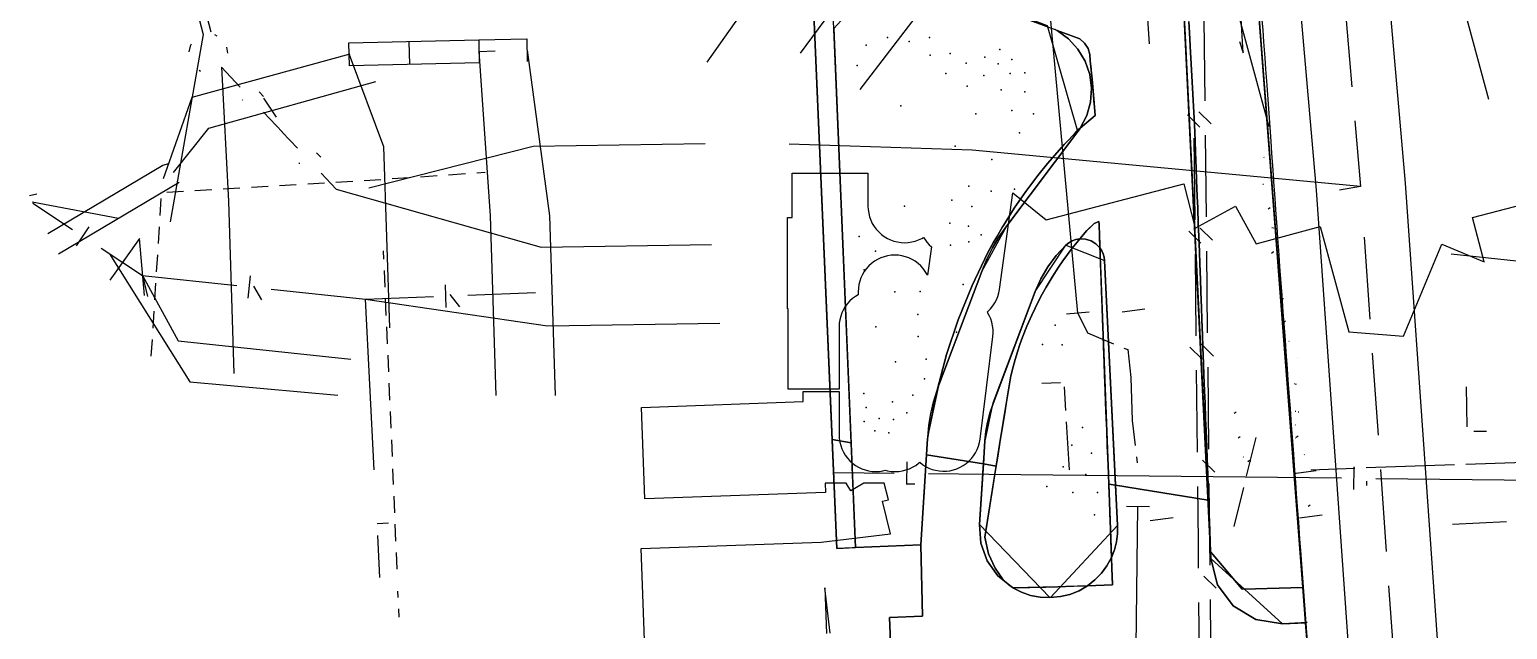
# Model space of a CAD drawing. Header units: metres. Extents: x 17314 to 17509, y 13897 to 14299.
# Drawn here: x 17317.2 to 17381.7, y 14227.1 to 14253.3 of the extents above; entities that cross this region are included whole.
import ezdxf

# ---------------------------------------------------------------- set-up
doc = ezdxf.new("R2010")
doc.units = ezdxf.units.M
for name, color, linetype in [('BOUNDARY', 7, 'Continuous'), ('BUSH', 7, 'Continuous'), ('CURB', 7, 'Continuous'), ('ELECTR_CABLE', 7, 'Continuous'), ('ELECTR_CABLE_COMM', 7, 'Continuous'), ('GAS', 7, 'Continuous'), ('GRASS', 7, 'Continuous'), ('GROUND', 7, 'Continuous'), ('HEAT', 7, 'Continuous'), ('OVERHEAD_POWER_LINE', 7, 'Continuous'), ('ROAD', 7, 'Continuous'), ('SEWER', 7, 'Continuous'), ('SIDEWALK_PATH', 7, 'Continuous'), ('TREE', 7, 'Continuous'), ('WATER_PIPELINE', 7, 'Continuous')]:
    doc.layers.add(name, color=color, linetype=linetype)

msp = doc.modelspace()

# ---------------------------------------------------------------- linework, layer by layer
at = {"layer": 'BOUNDARY'}
msp.add_lwpolyline([(17354.819, 14225.812), (17354.744, 14227.602), (17356.184, 14227.664), (17356.112, 14230.775), (17352.437, 14230.617), (17351.417, 14254.305), (17335.629, 14253.746), (17333.927, 14265.148), (17369.437, 14275.633), (17399.273, 14276.208), (17410.364, 14279.62), (17411.779, 14274.606), (17410.106, 14274.181), (17410.915, 14271.007), (17412.669, 14271.453), (17417.139, 14255.614), (17416.118, 14255.354), (17416.961, 14252.029), (17418.071, 14252.311), (17421.545, 14240.003)], dxfattribs=at)
at = {"layer": 'BUSH'}
for p in [(17354.662, 14252.935), (17356.491, 14252.937), (17353.721, 14252.606), (17355.603, 14252.758), (17359.561, 14252.415), (17353.327, 14251.706), (17356.524, 14252.164), (17357.387, 14252.243), (17358.095, 14251.818), (17358.907, 14252.083), (17359.484, 14251.784), (17360.08, 14251.982), (17357.206, 14251.368), (17358.854, 14251.278), (17360.014, 14251.366), (17360.651, 14251.397), (17358.133, 14250.815), (17359.614, 14250.648), (17360.644, 14250.557), (17360.078, 14249.747), (17361.03, 14249.605), (17360.412, 14248.769), (17358.21, 14246.435), (17359.176, 14246.229), (17360.206, 14246.318), (17357.464, 14245.831), (17358.339, 14245.547), (17357.373, 14244.827), (17358.184, 14244.689), (17353.414, 14244.241), (17358.2, 14244.003), (17358.739, 14244.321), (17354.131, 14243.604), (17357.399, 14243.862), (17353.63, 14242.78), (17356.087, 14241.845), (17355.984, 14240.84), (17361.976, 14240.364), (17355.997, 14239.874), (17361.419, 14239.521), (17362.286, 14239.505), (17356.345, 14238.882), (17356.268, 14238.032), (17353.626, 14237.383), (17354.876, 14237.014), (17355.765, 14237.31), (17353.639, 14236.168), (17353.717, 14236.769), (17354.292, 14236.299), (17354.92, 14236.246), (17355.495, 14236.534), (17354.109, 14235.75), (17354.711, 14235.672), (17363.172, 14235.896), (17362.708, 14235.134), (17363.563, 14234.773), (17362.33, 14234.182), (17363.312, 14233.841), (17361.604, 14233.316), (17362.753, 14233.054), (17363.829, 14233.066), (17363.696, 14232.079)]:
    msp.add_point(p, dxfattribs=at)
at = {"layer": 'CURB'}
for points in [[(17369.201, 14275.564), (17373.058, 14225.403), (17376.794, 14172.851), (17374.179, 14169.662), (17342.442, 14165.635), (17336.079, 14169.453)], [(17372.974, 14227.374), (17371.902, 14227.328), (17368.776, 14230.177), (17366.572, 14274.788)], [(17356.112, 14230.775), (17356.412, 14235.478), (17356.909, 14237.787), (17358.766, 14242.719), (17359.862, 14244.712), (17362.964, 14248.832), (17361.636, 14253.439), (17359.829, 14254.129), (17357.478, 14254.52), (17353.275, 14254.371), (17352.311, 14253.33)], [(17363.594, 14251.11), (17363.546, 14251.722)], [(17363.68, 14250), (17363.632, 14250.612)], [(17328.114, 14246.474), (17328.845, 14246.517)], [(17329.344, 14246.547), (17330.076, 14246.59)], [(17330.575, 14246.619), (17331.306, 14246.663)], [(17331.805, 14246.692), (17332.537, 14246.736)], [(17333.036, 14246.77), (17333.766, 14246.82)], [(17334.265, 14246.854), (17334.996, 14246.905)], [(17335.495, 14246.939), (17336.226, 14246.989)], [(17336.725, 14247.024), (17337.09, 14247.049)], [(17361.13, 14246.788), (17361.22, 14246.908)], [(17371.507, 14246.649), (17371.56, 14245.907)], [(17322.902, 14245.165), (17322.948, 14245.897)], [(17323.192, 14246.182), (17323.923, 14246.226)], [(17324.422, 14246.255), (17325.154, 14246.299)], [(17325.653, 14246.328), (17326.384, 14246.371)], [(17326.883, 14246.401), (17327.615, 14246.444)], [(17322.825, 14243.935), (17322.871, 14244.666)], [(17363.428, 14244.57), (17363.684, 14244.806)], [(17363.908, 14244.266), (17363.934, 14243.556)], [(17322.747, 14242.705), (17322.793, 14243.436)], [(17332.667, 14243.254), (17332.651, 14243.62)], [(17364.7, 14231.616), (17361.774, 14228.469), (17361.737, 14228.468), (17358.674, 14231.658), (17358.903, 14235.244), (17359.275, 14236.976), (17361.106, 14241.838), (17362.436, 14243.86), (17364.129, 14243.189), (17364.7, 14231.616)], [(17362.653, 14243.641), (17362.723, 14243.734)], [(17332.72, 14242.023), (17332.689, 14242.755)], [(17322.67, 14241.475), (17322.716, 14242.206)], [(17361.409, 14241.724), (17361.576, 14242.024)], [(17332.774, 14240.791), (17332.742, 14241.523)], [(17322.593, 14240.244), (17322.639, 14240.976)], [(17332.827, 14239.56), (17332.795, 14240.292)], [(17322.515, 14239.014), (17322.561, 14239.745)], [(17357.364, 14239.493), (17357.415, 14239.649)], [(17360.439, 14239.528), (17360.555, 14239.851)], [(17332.881, 14238.329), (17332.849, 14239.061)], [(17332.934, 14237.097), (17332.902, 14237.829)], [(17332.987, 14235.866), (17332.956, 14236.598)], [(17359.66, 14235.835), (17359.773, 14236.536)], [(17356.398, 14235.332), (17356.451, 14235.678)], [(17356.451, 14235.678), (17356.518, 14236.057)], [(17364.224, 14235.799), (17364.251, 14235.089)], [(17333.041, 14234.635), (17333.009, 14235.367)], [(17359.467, 14234.64), (17359.549, 14235.147)], [(17364.269, 14234.589), (17364.296, 14233.879)], [(17333.093, 14233.403), (17333.064, 14234.099)], [(17364.315, 14233.379), (17364.341, 14232.669)], [(17372.501, 14233.002), (17372.555, 14232.26)], [(17333.144, 14232.172), (17333.113, 14232.904)], [(17333.194, 14230.94), (17333.164, 14231.672)], [(17364.36, 14232.17), (17364.386, 14231.46)], [(17333.245, 14229.709), (17333.215, 14230.441)], [(17364.405, 14230.96), (17364.431, 14230.25)], [(17364.45, 14229.751), (17364.477, 14229.041)], [(17359.456, 14229.594), (17359.44, 14229.616)], [(17333.296, 14228.478), (17333.285, 14228.749)], [(17360.362, 14228.901), (17360.118, 14228.896)], [(17362.782, 14228.966), (17362.087, 14228.941)], [(17333.332, 14227.612), (17333.317, 14227.978)]]:
    msp.add_lwpolyline(points, dxfattribs=at)
at = {"layer": 'ELECTR_CABLE'}
for points in [[(17362.963, 14240.895), (17360.763, 14264.705)], [(17351.298, 14258.285), (17346.762, 14251.86)], [(17355.51, 14258.59), (17350.844, 14252.259)], [(17371.103, 14247.699), (17371.088, 14247.702)], [(17371.063, 14246.512), (17371.045, 14246.518)], [(17371.271, 14245.446), (17371.36, 14245.509)], [(17371.474, 14245.816), (17371.511, 14245.807)], [(17371.456, 14244.621), (17371.433, 14244.626)], [(17371.52, 14244.607), (17371.506, 14244.61)], [(17321.996, 14244.153), (17320.71, 14242.33)], [(17371.413, 14243.513), (17371.494, 14243.572)], [(17371.494, 14243.572), (17371.521, 14243.591)], [(17371.473, 14242.85), (17371.472, 14242.851)], [(17371.771, 14242.752), (17371.756, 14242.755)], [(17371.938, 14241.515), (17371.923, 14241.518)], [(17363.461, 14240.941), (17362.465, 14240.849)], [(17362.963, 14240.895), (17363.39, 14240.03)], [(17365.89, 14241.073), (17364.898, 14240.939)], [(17363.39, 14240.03), (17364.517, 14239.56)], [(17371.938, 14240.499), (17372.028, 14240.562)], [(17372.188, 14239.66), (17372.173, 14239.663)], [(17364.978, 14239.367), (17365.14, 14239.3)], [(17365.14, 14239.3), (17365.28, 14238.08)], [(17372.548, 14238.962), (17372.554, 14238.958)], [(17372.061, 14238.549), (17372.063, 14238.552)], [(17361.395, 14237.834), (17362.209, 14237.871)], [(17362.362, 14237.679), (17362.427, 14236.641)], [(17365.28, 14238.08), (17365.34, 14236.21)], [(17372.438, 14237.804), (17372.423, 14237.808)], [(17372.453, 14237.801), (17372.503, 14237.79)], [(17379.911, 14237.673), (17379.948, 14235.923)], [(17365.34, 14236.21), (17365.463, 14235.12)], [(17369.792, 14236.521), (17369.874, 14236.577)], [(17372.484, 14236.595), (17372.447, 14236.604)], [(17372.605, 14236.568), (17372.59, 14236.571)], [(17362.458, 14236.142), (17362.588, 14234.045)], [(17369.964, 14235.448), (17370.055, 14235.51)], [(17372.464, 14236.006), (17372.446, 14236.012)], [(17372.498, 14235.474), (17372.579, 14235.532)], [(17380.259, 14235.735), (17380.798, 14235.743)], [(17370.332, 14233.767), (17370.75, 14235.469)], [(17372.473, 14235.45), (17372.474, 14235.451)], [(17365.519, 14234.623), (17365.55, 14234.35)], [(17370.193, 14234.604), (17370.179, 14234.607)], [(17370.464, 14234.454), (17370.382, 14234.398)], [(17370.494, 14234.449), (17370.511, 14234.442)], [(17372.855, 14234.712), (17372.841, 14234.716)], [(17375.557, 14234.147), (17379.403, 14234.281)], [(17379.903, 14234.299), (17383.749, 14234.433)], [(17373.374, 14234.013), (17372.382, 14233.881)], [(17373.135, 14234.046), (17375.058, 14234.126)], [(17369.795, 14231.579), (17370.213, 14233.281)], [(17366.09, 14232.434), (17365.09, 14232.446)], [(17365.47, 14222.66), (17365.59, 14232.44)], [(17373.023, 14232.459), (17373.112, 14232.523)], [(17367.12, 14231.953), (17366.128, 14231.819)], [(17373.634, 14232.073), (17372.642, 14231.941)]]:
    msp.add_lwpolyline(points, dxfattribs=at)
at = {"layer": 'ELECTR_CABLE_COMM'}
for points in [[(17368.472, 14253.742), (17368.51, 14250.171)], [(17367.751, 14249.551), (17368.287, 14249.026)], [(17368.25, 14249.683), (17368.785, 14249.159)], [(17368.027, 14248.539), (17368.065, 14244.968)], [(17368.526, 14248.671), (17368.563, 14245.1)], [(17368.304, 14244.612), (17368.839, 14244.088)], [(17367.805, 14244.481), (17368.341, 14243.956)], [(17368.081, 14243.468), (17368.119, 14239.898)], [(17368.579, 14243.6), (17368.617, 14240.029)], [(17367.859, 14239.41), (17368.394, 14238.886)], [(17368.357, 14239.541), (17368.893, 14239.017)], [(17368.134, 14238.398), (17368.172, 14234.828)], [(17368.633, 14238.529), (17368.671, 14234.958)], [(17368.411, 14234.47), (17368.947, 14233.945)], [(17368.188, 14233.328), (17368.214, 14230.902)], [(17368.687, 14233.458), (17368.714, 14230.906)], [(17381.682, 14231.783), (17379.324, 14231.663)], [(17368.214, 14230.902), (17368.224, 14229.758)], [(17368.714, 14230.906), (17368.723, 14229.886)], [(17368.463, 14229.399), (17368.998, 14228.874)], [(17368.238, 14228.258), (17368.271, 14224.687)], [(17368.737, 14228.386), (17368.77, 14224.815)]]:
    msp.add_lwpolyline(points, dxfattribs=at)
at = {"layer": 'GAS'}
for points in [[(17369.22, 14256.702), (17371.301, 14249.044)], [(17344.044, 14226.615), (17343.901, 14230.613), (17351.765, 14230.895), (17354.783, 14231.248), (17354.435, 14232.677), (17354.698, 14232.741), (17354.512, 14233.472), (17353.624, 14233.472), (17353.055, 14233.131), (17352.851, 14233.472), (17351.936, 14233.472), (17351.951, 14233.064), (17344.055, 14232.78), (17343.912, 14236.778), (17350.977, 14237.032), (17350.977, 14237.472), (17352.544, 14237.472), (17352.544, 14235.575), (17352.552, 14235.418), (17352.575, 14235.262), (17352.613, 14235.11), (17352.666, 14234.962), (17352.733, 14234.82), (17352.813, 14234.686), (17352.907, 14234.559), (17353.012, 14234.443), (17353.129, 14234.338), (17353.255, 14234.244), (17353.39, 14234.163), (17353.532, 14234.096), (17353.679, 14234.043), (17353.832, 14234.005), (17353.987, 14233.982), (17354.144, 14233.975), (17354.301, 14233.982), (17354.456, 14234.005), (17354.559, 14234.031), (17354.662, 14234.005), (17354.817, 14233.982), (17354.974, 14233.975), (17354.986, 14233.975), (17354.998, 14233.975), (17355.155, 14233.982), (17355.31, 14234.005), (17355.462, 14234.043), (17355.61, 14234.096), (17355.752, 14234.163), (17355.887, 14234.244), (17356.013, 14234.338), (17356.061, 14234.381), (17356.062, 14234.38), (17356.186, 14234.283), (17356.318, 14234.199), (17356.459, 14234.128), (17356.605, 14234.071), (17356.756, 14234.029), (17356.911, 14234.002), (17357.067, 14233.99), (17357.224, 14233.994), (17357.38, 14234.013), (17357.534, 14234.047), (17357.683, 14234.096), (17357.826, 14234.16), (17357.963, 14234.237), (17358.092, 14234.327), (17358.211, 14234.43), (17358.319, 14234.543), (17358.416, 14234.667), (17358.5, 14234.8), (17358.571, 14234.94), (17358.627, 14235.086), (17358.669, 14235.237), (17358.696, 14235.392), (17359.255, 14239.874), (17359.266, 14240.03), (17359.263, 14240.187), (17359.244, 14240.343), (17359.209, 14240.496), (17359.16, 14240.646), (17359.097, 14240.789), (17359.02, 14240.926), (17359.007, 14240.943), (17359.046, 14240.975), (17359.155, 14241.087), (17359.254, 14241.21), (17359.34, 14241.341), (17359.412, 14241.48), (17359.471, 14241.626), (17359.515, 14241.777), (17359.544, 14241.931), (17360.125, 14246.149), (17361.578, 14244.977), (17367.586, 14246.541), (17368.09, 14244.605), (17369.841, 14245.571), (17370.752, 14243.919), (17373.538, 14244.676), (17374.789, 14240.072), (17377.176, 14239.888), (17378.856, 14243.906), (17380.701, 14243.134), (17380.198, 14245.07), (17387.137, 14246.875)], [(17352.15, 14226.913), (17351.917, 14228.899), (17351.989, 14226.9)]]:
    msp.add_lwpolyline(points, dxfattribs=at)
msp.add_lwpolyline([(17350.323, 14237.575), (17350.323, 14241.08), (17350.296, 14241.08), (17350.296, 14245.08), (17350.488, 14245.08), (17350.488, 14247.01), (17353.803, 14247.01), (17353.803, 14245.573), (17353.811, 14245.416), (17353.834, 14245.26), (17353.872, 14245.108), (17353.925, 14244.96), (17353.992, 14244.818), (17354.072, 14244.684), (17354.166, 14244.557), (17354.271, 14244.441), (17354.388, 14244.336), (17354.514, 14244.242), (17354.649, 14244.161), (17354.791, 14244.094), (17354.938, 14244.041), (17355.091, 14244.003), (17355.246, 14243.98), (17355.403, 14243.973), (17355.56, 14243.98), (17355.715, 14244.003), (17355.867, 14244.041), (17356.015, 14244.094), (17356.157, 14244.161), (17356.231, 14244.206), (17356.281, 14244.121), (17356.375, 14243.994), (17356.48, 14243.878), (17356.571, 14243.796), (17356.399, 14242.552), (17356.385, 14242.583), (17356.304, 14242.717), (17356.211, 14242.844), (17356.105, 14242.96), (17355.989, 14243.065), (17355.863, 14243.159), (17355.728, 14243.24), (17355.586, 14243.307), (17355.438, 14243.36), (17355.286, 14243.398), (17355.131, 14243.421), (17354.974, 14243.429), (17354.817, 14243.421), (17354.662, 14243.398), (17354.509, 14243.36), (17354.362, 14243.307), (17354.22, 14243.24), (17354.085, 14243.159), (17353.959, 14243.065), (17353.842, 14242.96), (17353.737, 14242.844), (17353.643, 14242.717), (17353.563, 14242.583), (17353.496, 14242.441), (17353.443, 14242.293), (17353.405, 14242.141), (17353.382, 14241.985), (17353.374, 14241.829), (17353.374, 14241.699), (17353.255, 14241.628), (17353.129, 14241.534), (17353.012, 14241.429), (17352.907, 14241.313), (17352.813, 14241.186), (17352.733, 14241.052), (17352.666, 14240.91), (17352.613, 14240.762), (17352.575, 14240.61), (17352.552, 14240.454), (17352.544, 14240.298), (17352.544, 14237.575)], close=True, dxfattribs=at)
at = {"layer": 'GRASS'}
for points in [[(17367.805, 14253.634), (17367.835, 14253.135), (17367.887, 14252.28), (17367.917, 14251.781), (17368.059, 14249.142), (17368.086, 14248.426), (17368.105, 14247.926), (17368.132, 14247.209), (17368.15, 14246.71), (17368.177, 14245.993), (17368.196, 14245.493), (17368.223, 14244.777), (17368.242, 14244.277), (17368.269, 14243.561), (17368.288, 14243.061), (17368.315, 14242.344), (17368.334, 14241.845), (17368.361, 14241.128), (17368.379, 14240.629), (17368.406, 14239.912), (17368.425, 14239.412), (17368.452, 14238.696), (17368.471, 14238.196), (17368.498, 14237.48), (17368.517, 14236.98), (17368.544, 14236.263), (17368.563, 14235.764), (17368.59, 14235.047), (17368.608, 14234.548), (17368.635, 14233.831), (17368.654, 14233.331), (17368.681, 14232.615), (17368.7, 14232.115), (17368.727, 14231.399), (17368.746, 14230.899), (17368.762, 14230.469), (17368.948, 14230.25), (17369.271, 14229.868), (17369.734, 14229.321), (17370.057, 14228.939), (17370.144, 14228.837), (17370.726, 14228.852), (17371.226, 14228.866), (17372.788, 14228.909), (17369.201, 14275.564)], [(17366.572, 14274.788), (17368.65, 14232.728), (17368.762, 14230.469), (17368.746, 14230.899), (17368.727, 14231.399), (17368.7, 14232.115), (17368.681, 14232.615), (17368.654, 14233.331), (17368.635, 14233.831), (17368.608, 14234.548), (17368.59, 14235.047), (17368.563, 14235.764), (17368.544, 14236.263), (17368.517, 14236.98), (17368.498, 14237.48), (17368.471, 14238.196), (17368.452, 14238.696), (17368.425, 14239.412), (17368.406, 14239.912), (17368.379, 14240.629), (17368.361, 14241.128), (17368.334, 14241.845), (17368.315, 14242.344), (17368.288, 14243.061), (17368.269, 14243.561), (17368.242, 14244.277), (17368.223, 14244.777), (17368.196, 14245.493), (17368.177, 14245.993), (17368.15, 14246.71), (17368.132, 14247.209), (17368.105, 14247.926), (17368.086, 14248.426), (17368.059, 14249.142), (17367.917, 14251.781), (17367.887, 14252.28), (17367.835, 14253.135), (17367.805, 14253.634)], [(17352.311, 14253.33), (17353.259, 14230.652), (17356.112, 14230.775), (17356.408, 14235.409), (17356.412, 14235.478), (17356.463, 14236), (17356.548, 14236.517), (17356.666, 14237.027), (17356.817, 14237.529), (17357.234, 14239.083), (17357.745, 14240.606), (17358.348, 14242.096), (17359.042, 14243.547), (17359.268, 14243.968), (17359.424, 14244.235), (17359.676, 14244.667), (17359.713, 14244.731), (17360.187, 14245.476), (17360.69, 14246.202), (17360.83, 14246.388), (17361.13, 14246.788), (17361.22, 14246.908), (17361.639, 14247.431), (17362.361, 14248.257), (17362.469, 14248.37), (17362.814, 14248.733), (17362.969, 14248.897), (17363.067, 14248.978), (17363.353, 14249.523), (17363.52, 14250.109), (17363.566, 14250.717), (17363.486, 14251.327), (17363.284, 14251.908), (17362.971, 14252.431), (17362.559, 14252.879), (17362.059, 14253.239), (17358.917, 14254.397)]]:
    msp.add_lwpolyline(points, dxfattribs=at)
for points in [[(17361.22, 14246.908), (17361.13, 14246.788), (17360.83, 14246.388), (17360.69, 14246.202), (17360.187, 14245.476), (17359.713, 14244.731), (17359.676, 14244.667), (17359.424, 14244.235), (17359.268, 14243.968), (17359.042, 14243.547), (17358.348, 14242.096), (17357.745, 14240.606), (17357.234, 14239.083), (17356.817, 14237.529), (17356.839, 14237.594), (17356.862, 14237.659), (17356.885, 14237.723), (17356.909, 14237.787), (17358.766, 14242.719), (17358.986, 14243.246), (17359.243, 14243.754), (17359.535, 14244.244), (17359.862, 14244.712), (17362.964, 14248.832), (17363.016, 14248.904), (17363.067, 14248.978), (17362.969, 14248.897), (17362.814, 14248.733), (17362.469, 14248.37), (17362.361, 14248.257), (17361.639, 14247.431)], [(17359.549, 14235.147), (17360.035, 14238.157), (17360.135, 14238.544), (17360.228, 14238.874), (17360.33, 14239.202), (17360.439, 14239.528), (17360.555, 14239.851), (17360.741, 14240.331), (17360.949, 14240.802), (17361.095, 14241.113), (17361.249, 14241.42), (17361.409, 14241.724), (17361.576, 14242.024), (17361.838, 14242.468), (17362.12, 14242.899), (17362.314, 14243.182), (17362.515, 14243.46), (17362.723, 14243.734), (17362.937, 14244.002), (17363.049, 14244.136), (17362.879, 14244.108), (17362.718, 14244.051), (17362.569, 14243.968), (17362.436, 14243.86), (17362.02, 14243.412), (17361.658, 14242.923), (17361.352, 14242.397), (17361.106, 14241.838), (17359.249, 14236.906), (17359.12, 14236.52), (17359.019, 14236.125), (17358.948, 14235.724), (17358.907, 14235.319), (17358.843, 14234.306), (17359.399, 14234.217)], [(17364.315, 14233.379), (17364.296, 14233.879), (17364.269, 14234.589), (17364.251, 14235.089), (17364.224, 14235.799), (17364.205, 14236.298), (17364.179, 14237.008), (17364.16, 14237.508), (17364.134, 14238.218), (17364.115, 14238.718), (17364.089, 14239.428), (17364.07, 14239.927), (17364.043, 14240.637), (17364.025, 14241.137), (17363.998, 14241.847), (17363.98, 14242.346), (17363.953, 14243.056), (17363.934, 14243.556), (17363.927, 14243.743), (17363.751, 14243.923), (17363.539, 14244.052), (17363.301, 14244.125), (17363.049, 14244.136), (17362.937, 14244.002), (17362.723, 14243.734), (17362.515, 14243.46), (17362.314, 14243.182), (17362.12, 14242.899), (17361.838, 14242.468), (17361.576, 14242.024), (17361.409, 14241.724), (17361.249, 14241.42), (17361.095, 14241.113), (17360.949, 14240.802), (17360.741, 14240.331), (17360.555, 14239.851), (17360.439, 14239.528), (17360.33, 14239.202), (17360.228, 14238.874), (17360.135, 14238.544), (17360.035, 14238.157), (17359.853, 14237.03), (17359.773, 14236.536), (17359.66, 14235.835), (17359.58, 14235.341), (17359.549, 14235.147), (17359.467, 14234.64), (17359.387, 14234.146), (17358.898, 14231.115), (17359.065, 14230.387), (17359.356, 14229.748), (17359.676, 14229.29), (17359.956, 14229.031), (17360.107, 14228.905), (17360.362, 14228.901), (17360.862, 14228.913), (17361.572, 14228.929), (17362.072, 14228.941), (17362.782, 14228.966), (17363.282, 14228.984), (17363.391, 14228.987), (17363.713, 14229.24), (17363.996, 14229.533), (17364.237, 14229.861), (17364.433, 14230.221), (17364.405, 14230.96), (17364.386, 14231.46), (17364.36, 14232.17), (17364.341, 14232.669)], [(17364.129, 14243.189), (17364.11, 14243.338), (17364.07, 14243.481), (17364.009, 14243.617), (17363.927, 14243.743), (17364.313, 14233.426), (17364.613, 14233.377)], [(17359.399, 14234.217), (17358.843, 14234.306), (17358.674, 14231.658), (17358.734, 14230.84), (17359.006, 14230.082), (17359.471, 14229.423), (17360.107, 14228.905), (17359.956, 14229.031), (17359.676, 14229.29), (17359.356, 14229.748), (17359.065, 14230.387), (17358.898, 14231.115)], [(17364.613, 14233.377), (17364.313, 14233.426), (17364.431, 14230.25), (17364.562, 14230.556), (17364.65, 14230.902), (17364.697, 14231.257), (17364.7, 14231.616)], [(17371.226, 14228.866), (17370.726, 14228.852), (17370.144, 14228.837), (17370.057, 14228.939), (17369.734, 14229.321), (17369.271, 14229.868), (17368.948, 14230.25), (17368.762, 14230.469), (17368.776, 14230.177), (17369.067, 14229.027), (17369.752, 14228.108), (17370.73, 14227.512), (17371.902, 14227.328), (17372.906, 14227.371), (17372.788, 14228.909)], [(17363.391, 14228.987), (17362.087, 14228.941), (17360.122, 14228.896), (17360.5, 14228.703), (17360.899, 14228.567), (17361.314, 14228.488), (17361.737, 14228.468), (17362.203, 14228.51), (17362.62, 14228.611), (17363.018, 14228.771)]]:
    msp.add_lwpolyline(points, close=True, dxfattribs=at)
at = {"layer": 'GROUND'}
for points in [[(17373.058, 14225.403), (17372.906, 14227.371), (17371.902, 14227.328), (17370.73, 14227.512), (17369.752, 14228.108), (17369.067, 14229.027), (17368.776, 14230.177), (17368.65, 14232.728), (17366.572, 14274.788)], [(17371.004, 14253.704), (17371.036, 14253.253), (17371.072, 14252.754), (17371.122, 14252.052), (17371.158, 14251.553), (17371.208, 14250.85), (17371.383, 14248.388), (17371.419, 14247.89), (17371.472, 14247.147), (17371.507, 14246.649), (17371.56, 14245.907), (17371.596, 14245.408), (17371.649, 14244.666), (17371.684, 14244.167), (17371.723, 14243.621), (17371.738, 14243.425), (17371.774, 14242.927), (17371.829, 14242.185), (17371.865, 14241.686), (17371.919, 14240.944), (17371.956, 14240.445), (17372.01, 14239.703), (17372.047, 14239.205), (17372.101, 14238.463), (17372.138, 14237.964), (17372.192, 14237.222), (17372.229, 14236.724), (17372.283, 14235.982), (17372.319, 14235.483), (17372.374, 14234.741), (17372.41, 14234.242), (17372.465, 14233.501), (17372.501, 14233.002), (17372.555, 14232.26), (17372.592, 14231.761), (17372.646, 14231.019), (17372.683, 14230.521), (17373.12, 14224.554)], [(17361.957, 14253.295), (17362.059, 14253.239), (17362.559, 14252.879), (17362.971, 14252.431), (17363.284, 14251.908), (17363.486, 14251.327), (17363.566, 14250.717), (17363.52, 14250.109), (17363.353, 14249.523), (17363.067, 14248.978), (17363.016, 14248.904), (17362.964, 14248.832), (17359.862, 14244.712), (17359.535, 14244.244), (17359.243, 14243.754), (17358.986, 14243.246), (17358.766, 14242.719), (17356.909, 14237.787), (17356.885, 14237.723), (17356.862, 14237.659), (17356.839, 14237.594), (17356.817, 14237.529), (17356.699, 14237.003), (17356.591, 14236.473), (17356.494, 14235.942), (17356.408, 14235.409), (17356.363, 14234.705), (17356.112, 14230.775), (17353.259, 14230.652), (17353.068, 14235.236), (17352.313, 14253.339)]]:
    msp.add_lwpolyline(points, dxfattribs=at)
msp.add_lwpolyline([(17359.471, 14229.423), (17359.006, 14230.082), (17358.734, 14230.84), (17358.674, 14231.658), (17358.843, 14234.306), (17358.907, 14235.319), (17358.948, 14235.724), (17359.019, 14236.125), (17359.12, 14236.52), (17359.249, 14236.906), (17361.106, 14241.838), (17361.352, 14242.397), (17361.658, 14242.923), (17362.02, 14243.412), (17362.436, 14243.86), (17362.569, 14243.968), (17362.718, 14244.051), (17362.879, 14244.108), (17363.049, 14244.136), (17363.301, 14244.125), (17363.539, 14244.052), (17363.751, 14243.923), (17363.927, 14243.743), (17364.009, 14243.617), (17364.07, 14243.481), (17364.11, 14243.338), (17364.129, 14243.189), (17364.613, 14233.377), (17364.7, 14231.616), (17364.697, 14231.257), (17364.65, 14230.902), (17364.562, 14230.556), (17364.433, 14230.221), (17364.237, 14229.861), (17363.996, 14229.533), (17363.713, 14229.24), (17363.391, 14228.987), (17363.018, 14228.771), (17362.62, 14228.611), (17362.203, 14228.51), (17361.774, 14228.469), (17361.314, 14228.488), (17360.899, 14228.567), (17360.5, 14228.703), (17360.122, 14228.896)], close=True, dxfattribs=at)
at = {"layer": 'HEAT'}
for points in [[(17375.614, 14265.412), (17377.252, 14246.58)], [(17372.044, 14261.46), (17373.364, 14246.274)], [(17365.561, 14260.558), (17366.081, 14252.661)], [(17378.836, 14257.843), (17380.89, 14250.245)], [(17358.623, 14257.429), (17353.443, 14250.671)], [(17374.618, 14254.358), (17374.929, 14250.783)], [(17375.059, 14249.289), (17375.308, 14246.427)], [(17358.353, 14248.019), (17350.358, 14248.271)], [(17375.308, 14246.427), (17358.353, 14248.019)], [(17377.252, 14246.58), (17381.095, 14191.804)], [(17373.364, 14246.274), (17377.205, 14191.532)], [(17375.308, 14246.427), (17374.389, 14246.262)], [(17375.463, 14244.217), (17375.714, 14240.637)], [(17375.819, 14239.141), (17376.07, 14235.561)], [(17376.175, 14234.065), (17376.427, 14230.485)], [(17376.531, 14228.989), (17376.783, 14225.409)]]:
    msp.add_lwpolyline(points, dxfattribs=at)
at = {"layer": 'OVERHEAD_POWER_LINE'}
for points in [[(17370.188, 14252.267), (17370.04, 14254.763)], [(17370.025, 14252.758), (17370.188, 14252.267)], [(17322.212, 14241.663), (17321.996, 14244.153)]]:
    msp.add_lwpolyline(points, dxfattribs=at)
at = {"layer": 'ROAD'}
msp.add_lwpolyline([(17371.004, 14253.704), (17371.036, 14253.253), (17371.072, 14252.754), (17371.122, 14252.052), (17371.158, 14251.553), (17371.208, 14250.85), (17371.383, 14248.388), (17371.419, 14247.89), (17371.472, 14247.147), (17371.507, 14246.649), (17371.56, 14245.907), (17371.596, 14245.408), (17371.649, 14244.666), (17371.684, 14244.167), (17371.723, 14243.621), (17371.738, 14243.425), (17371.774, 14242.927), (17371.829, 14242.185), (17371.865, 14241.686), (17371.919, 14240.944), (17371.956, 14240.445), (17372.01, 14239.703), (17372.047, 14239.205), (17372.101, 14238.463), (17372.138, 14237.964), (17372.192, 14237.222), (17372.229, 14236.724), (17372.283, 14235.982), (17372.319, 14235.483), (17372.374, 14234.741), (17372.41, 14234.242), (17372.465, 14233.501), (17372.501, 14233.002), (17372.555, 14232.26), (17372.592, 14231.761), (17372.646, 14231.019), (17372.683, 14230.521), (17373.12, 14224.554)], dxfattribs=at)
at = {"layer": 'SEWER'}
for points in [[(17325.134, 14253.163), (17322.396, 14263.66)], [(17323.605, 14257.596), (17324.786, 14253.07)], [(17324.786, 14253.07), (17323.341, 14244.887)], [(17325.395, 14252.991), (17325.285, 14253.051)], [(17324.21, 14252.564), (17324.152, 14252.31)], [(17324.258, 14252.645), (17324.21, 14252.564)], [(17325.85, 14252.25), (17325.81, 14252.507)], [(17324.604, 14251.506), (17324.659, 14251.472)], [(17325.577, 14251.635), (17326.393, 14250.764)], [(17325.577, 14251.635), (17325.88, 14245.786)], [(17327.406, 14250.358), (17327.217, 14250.56)], [(17326.502, 14250.209), (17326.487, 14250.188)], [(17327.419, 14249.67), (17328.236, 14248.8)], [(17328.235, 14248.8), (17328.896, 14248.103)], [(17329.912, 14247.703), (17329.721, 14247.904)], [(17332.008, 14246.368), (17339.191, 14248.194)], [(17339.191, 14248.194), (17346.695, 14248.306)], [(17328.972, 14247.456), (17328.972, 14247.424)], [(17329.929, 14247.015), (17330.59, 14246.318)], [(17317.2, 14246.036), (17317.516, 14246.11)], [(17330.59, 14246.318), (17339.535, 14243.781)], [(17317.337, 14245.704), (17319.077, 14244.555)], [(17325.88, 14245.786), (17326.123, 14238.264)], [(17319.785, 14244.668), (17319.239, 14243.841)], [(17320.329, 14243.729), (17322.132, 14242.538)], [(17320.689, 14243.491), (17324.197, 14237.9)], [(17339.535, 14243.781), (17346.975, 14243.891)], [(17322.132, 14242.538), (17326.252, 14242.103)], [(17322.132, 14242.538), (17323.692, 14239.685)], [(17322.132, 14242.538), (17322.344, 14241.628)], [(17326.828, 14242.529), (17326.724, 14241.544)], [(17326.972, 14242.076), (17327.321, 14241.481)], [(17335.337, 14242.132), (17335.376, 14241.142)], [(17327.743, 14241.946), (17331.863, 14241.511)], [(17331.863, 14241.511), (17334.828, 14241.628)], [(17332.25, 14234.043), (17331.863, 14241.511)], [(17331.863, 14241.511), (17339.808, 14240.343)], [(17335.545, 14241.704), (17335.976, 14241.166)], [(17336.327, 14241.687), (17339.293, 14241.803)], [(17339.808, 14240.343), (17347.333, 14240.454)], [(17323.692, 14239.685), (17331.219, 14238.89)], [(17324.197, 14237.9), (17330.653, 14237.316)], [(17332.372, 14231.702), (17332.877, 14231.729)], [(17332.494, 14229.342), (17332.399, 14231.175)]]:
    msp.add_lwpolyline(points, dxfattribs=at)
at = {"layer": 'SIDEWALK_PATH'}
for points in [[(17361.957, 14253.295), (17362.059, 14253.239), (17363.051, 14252.873), (17363.261, 14252.69), (17363.411, 14252.461), (17363.493, 14252.2), (17363.501, 14251.921), (17363.594, 14251.11), (17363.632, 14250.612), (17363.717, 14249.522), (17363.067, 14248.978), (17363.016, 14248.904), (17362.964, 14248.832), (17359.862, 14244.712), (17359.535, 14244.244), (17359.243, 14243.754), (17358.986, 14243.246), (17358.766, 14242.719), (17356.909, 14237.787), (17356.885, 14237.723), (17356.862, 14237.659), (17356.839, 14237.594), (17356.817, 14237.529), (17356.699, 14237.003), (17356.591, 14236.473), (17356.494, 14235.942), (17356.408, 14235.409), (17356.363, 14234.705), (17358.843, 14234.306), (17358.907, 14235.319), (17358.948, 14235.724), (17359.019, 14236.125), (17359.12, 14236.52), (17359.249, 14236.906), (17361.106, 14241.838), (17361.352, 14242.397), (17361.658, 14242.923), (17362.02, 14243.412), (17362.436, 14243.86), (17362.569, 14243.968), (17362.718, 14244.051), (17362.879, 14244.108), (17363.049, 14244.136), (17363.352, 14244.499), (17363.684, 14244.806), (17363.884, 14244.905), (17363.889, 14244.766), (17363.908, 14244.266), (17363.927, 14243.743), (17364.009, 14243.617), (17364.07, 14243.481), (17364.11, 14243.338), (17364.129, 14243.189), (17364.613, 14233.377), (17368.65, 14232.728), (17366.572, 14274.788)], [(17373.058, 14225.403), (17372.906, 14227.371), (17371.902, 14227.328), (17370.73, 14227.512), (17369.752, 14228.108), (17369.067, 14229.027), (17368.776, 14230.177), (17368.65, 14232.728), (17364.613, 14233.377), (17364.7, 14231.616), (17364.697, 14231.257), (17364.65, 14230.902), (17364.562, 14230.556), (17364.433, 14230.221), (17364.45, 14229.751), (17364.477, 14229.026), (17363.391, 14228.987), (17363.018, 14228.771), (17362.62, 14228.611), (17362.203, 14228.51), (17361.774, 14228.469), (17361.314, 14228.488), (17360.899, 14228.567), (17360.5, 14228.703), (17360.122, 14228.896), (17359.471, 14229.423), (17359.006, 14230.082), (17358.734, 14230.84), (17358.674, 14231.658), (17358.843, 14234.306), (17356.363, 14234.705), (17356.112, 14230.775), (17356.184, 14227.664), (17354.744, 14227.602), (17354.819, 14225.812)]]:
    msp.add_lwpolyline(points, dxfattribs=at)
for points in [[(17352.271, 14254.347), (17351.417, 14254.305), (17352.232, 14235.37), (17353.068, 14235.236)], [(17363.632, 14250.612), (17363.594, 14251.11), (17363.501, 14251.921), (17363.493, 14252.2), (17363.411, 14252.461), (17363.261, 14252.69), (17363.051, 14252.873), (17362.059, 14253.239), (17362.559, 14252.879), (17362.971, 14252.431), (17363.284, 14251.908), (17363.486, 14251.327), (17363.566, 14250.717), (17363.52, 14250.109), (17363.353, 14249.523), (17363.067, 14248.978), (17363.717, 14249.522)], [(17363.889, 14244.766), (17363.884, 14244.905), (17363.684, 14244.806), (17363.352, 14244.499), (17363.049, 14244.136), (17363.301, 14244.125), (17363.539, 14244.052), (17363.751, 14243.923), (17363.927, 14243.743), (17363.908, 14244.266)], [(17353.068, 14235.236), (17352.232, 14235.37), (17352.437, 14230.617), (17353.259, 14230.652)], [(17364.45, 14229.751), (17364.433, 14230.221), (17364.237, 14229.861), (17363.996, 14229.533), (17363.713, 14229.24), (17363.391, 14228.987), (17364.477, 14229.026)]]:
    msp.add_lwpolyline(points, close=True, dxfattribs=at)
at = {"layer": 'TREE'}
for p in [(17355.241, 14249.949), (17358.514, 14249.607), (17357.612, 14248.188), (17359.212, 14247.603), (17355.403, 14245.573), (17357.958, 14242.149), (17354.974, 14241.828), (17354.144, 14240.297), (17357.667, 14240.071), (17354.998, 14238.766)]:
    msp.add_point(p, dxfattribs=at)
at = {"layer": 'WATER_PIPELINE'}
for points in [[(17331.139, 14252.7), (17336.809, 14252.83)], [(17331.161, 14251.7), (17331.139, 14252.7)], [(17333.765, 14252.758), (17333.788, 14251.76)], [(17336.808, 14252.83), (17338.905, 14252.884)], [(17336.809, 14252.83), (17336.831, 14251.83)], [(17336.82, 14252.33), (17337.52, 14252.348)], [(17336.82, 14252.33), (17337.303, 14245.145)], [(17338.905, 14252.884), (17338.93, 14251.884)], [(17338.917, 14252.384), (17339.896, 14245.145)], [(17324.299, 14250.335), (17331.203, 14252.222)], [(17331.15, 14252.2), (17332.651, 14248.168)], [(17336.831, 14251.83), (17331.161, 14251.7)], [(17325.025, 14248.977), (17332.315, 14251.008)], [(17323.048, 14246.783), (17324.299, 14250.335)], [(17327.416, 14250.287), (17327.973, 14249.46)], [(17323.48, 14247.04), (17325.025, 14248.977)], [(17332.651, 14248.168), (17332.907, 14240.258)], [(17323.014, 14247.345), (17317.994, 14244.361)], [(17323.258, 14247.413), (17323.014, 14247.345)], [(17318.468, 14243.479), (17323.735, 14246.61)], [(17321.085, 14245.035), (17317.321, 14245.744)], [(17337.303, 14245.145), (17337.557, 14237.291)], [(17339.896, 14245.145), (17340.15, 14237.291)], [(17387.137, 14242.625), (17379.267, 14243.467)], [(17355.495, 14234.402), (17355.484, 14233.404)], [(17352.32, 14233.94), (17354.948, 14233.91)], [(17356.448, 14233.894), (17359.076, 14233.865)], [(17359.076, 14233.865), (17374.47, 14233.694)], [(17375.018, 14234.185), (17375.006, 14233.187)], [(17375.97, 14233.677), (17391.365, 14233.506)], [(17355.484, 14233.437), (17355.846, 14233.433)], [(17375.57, 14233.558), (17375.568, 14233.367)]]:
    msp.add_lwpolyline(points, dxfattribs=at)

doc.saveas('drawing.dxf')
